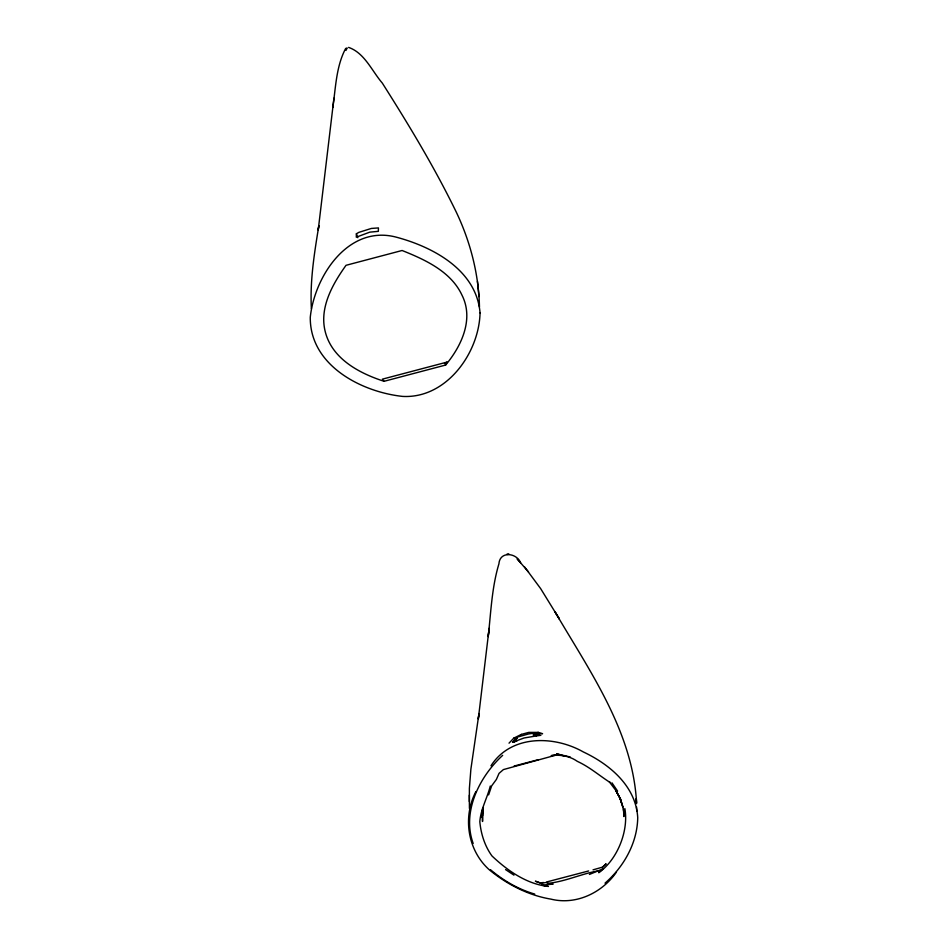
<?xml version="1.0" encoding="UTF-8"?>
<svg xmlns="http://www.w3.org/2000/svg" width="948" height="948" viewBox="0 0 948 948"><rect width="100%" height="100%" fill="white"/><g stroke="black" fill="none" stroke-linecap="round" stroke-linejoin="round"><path stroke-width="1.42" d="M482.615 808.585L482.52 821.489L482.52 809.888L482.461 815.837L482.425 812.543M356.401 233.753L356.294 237.19L369.756 232.153L378.335 231.348L378.442 227.923L371.355 228.444L358.877 232.355L356.401 233.753L357.787 237.711M509.029 743.161L513.84 738.113L517.253 737.864L512.572 742.26L514.717 742.118L513.792 740.554M333.945 98.177L318.208 230.091L318.848 225.671C314.369 253.104 309.866 280.727 311.382 308.633M332.831 107.42C335.722 87.726 336.125 66.384 345.676 48.443L347.169 48.04L345.949 50.445M481.88 817.52L483.113 808.502M482.022 816.228L483.361 807.222M540.893 735.304L536.461 735.909L536.781 734.629L539.092 734.19L533.167 734.949L534.139 733.574L538.31 732.389L542.588 733.693L534.139 733.574M490.306 786.01C487.236 798.062 480.743 809.189 479.818 821.726C480.968 833.896 484.724 845.936 491.941 855.914C507.251 870.477 526.875 884.294 548.418 886.427L541.936 885.136L541.237 883.299L535.371 881.19L541.118 883.287L543.216 882.422M488.611 794.898L491.656 785.88L496.385 779.434L499.039 773.378L503.4 769.586L555.99 755.118M475.92 791.556C462.399 817.2 467.66 850.723 489.559 870.015C507.18 884.46 528.368 895.362 550.954 899.131C576.017 905.364 602.099 892.862 616.437 872.124M445.607 365.051L446.946 362.124L382.34 379.176L384.094 381.297L445.607 365.051C461.451 346.162 474.154 319.097 461.913 295.018C450.928 271.483 424.988 259.61 402.082 250.497L346.02 265.31C332.784 283.855 319.512 307.045 324.986 330.615C331.385 358.51 359.019 373.228 384.094 381.297M514.468 739.748L515.759 739.867L517.253 737.864M535.976 735.636L536.781 734.629M490.981 765.783C510.996 734.546 554.082 735.364 583.304 751.93C609.837 764.444 635.942 786.236 637.731 817.662C637.293 842.997 623.867 866.78 605.014 883.157M602.17 867.669L606.116 863.818L602.43 867.171L593.033 869.837M502.665 755.355C479.392 776.732 461.676 811.926 473.182 843.483M536.461 735.909L524.078 737.982L512.572 742.26M444.482 363.724L446.946 362.124M624.851 808.573C628.88 830.934 617.302 859.836 598.686 872.705L602.786 868.937L589.407 874.447M546.889 881.901L588.649 870.951M538.405 759.656L514.089 766.055M541.237 883.299L546.937 882.351M554.912 755.035L551.25 755.639C560.197 754.43 569.724 755.994 577.19 761.268M514.8 741.218L516.897 740.909L515.759 739.867M598.01 870.868C580.887 873.961 564.83 881.818 547.221 883.418L553.134 884.093L541.936 885.136M570.258 757.014L556.595 753.814L563.325 755.793M348.615 47.4C364.589 52.887 371.924 71.041 382.305 83.08C408.861 124.946 434.599 167.488 456.284 212.127C470.374 241.74 478.764 274.162 479.463 306.998M534.731 894.071C518.426 889.354 503.459 880.633 490.519 869.743M577.652 761.517C589.549 767.003 599.172 775.452 610.038 782.456L609.363 781.887L615.738 790.3L620.241 798.548L620.573 799.46L615.738 790.3L619.708 797.635L622.872 807.08L620.241 798.548L622.184 804.662M505.58 869.6L513.958 875.146M528.51 571.952L517.17 558.882L520.606 562.662C516.304 552.542 499.797 550.989 498.921 563.835C491.811 587.452 490.934 612.278 488.208 636.629L489.132 628.334L478.302 719.046L478.977 713.536L470.883 769.195L469.39 788.404L469.367 801.605M524.552 566.904L540.633 588.59L559.391 619.032L555.018 611.851C589.94 671.611 633.122 732.093 636.606 803.667M611.934 782.787L617.61 791.118M622.563 805.883L624.27 814.462M477.46 281.343L478.989 296.582M623.547 809.367L623.855 816.56L623.831 813.692M636.582 806.973L636.724 811.192M469.343 795.147L469.426 808.466M480.055 312.911C479.072 353.189 446.247 398.859 402.592 396.406C360.88 391.88 309.854 365.146 310.269 317.331C314.511 276.235 348.224 224.877 395.695 237.012C432.904 246.776 476.489 270.038 480.055 312.911M521.341 734.404L513.84 738.113L528.249 734.036L538.31 732.389L528.794 732.389L521.341 734.404M508.91 554.284L506.777 554.379L508.969 554.284M636.452 802.79L636.298 798.56L636.44 802.766"/></g></svg>
